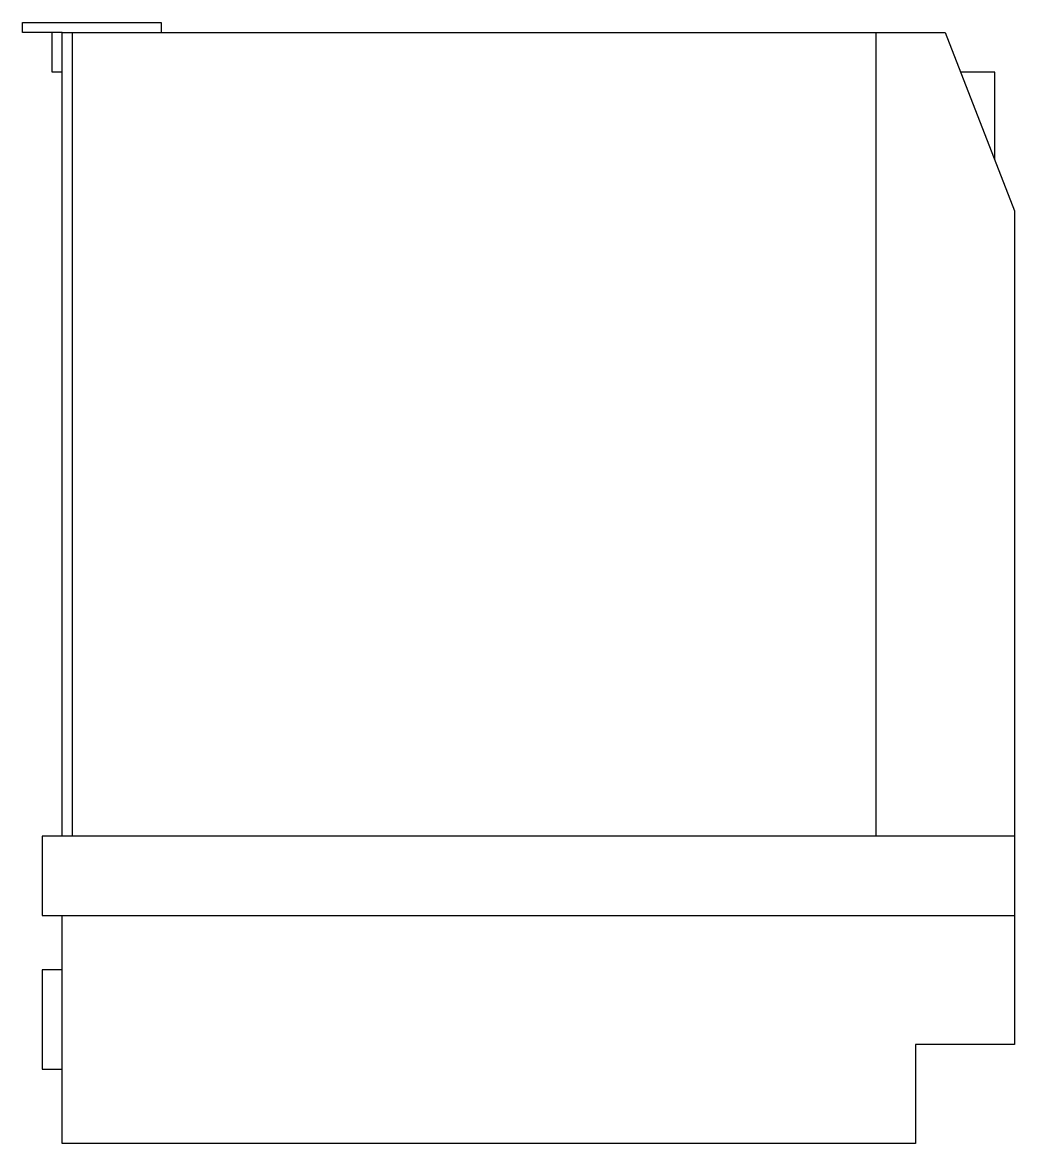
# Model space of a CAD drawing. Header units: millimetres. Extents: x -3018.666 to -3018.166, y 2862.284 to 2862.849.
import ezdxf

# ---------------------------------------------------------------- set-up
doc = ezdxf.new("R2010")
doc.units = ezdxf.units.MM
doc.header["$LTSCALE"] = 10
doc.layers.add('cozinha_eletros', color=2, linetype='Continuous')

msp = doc.modelspace()

# ---------------------------------------------------------------- linework, layer by layer
at = {"layer": 'cozinha_eletros', "color": 1}
msp.add_line((-3018.64146, 2862.84377), (-3018.64146, 2862.43877), dxfattribs=at)
at = {"layer": 'cozinha_eletros'}
msp.add_line((-3018.23646, 2862.84377), (-3018.23646, 2862.43877), dxfattribs=at)
at = {"layer": 'cozinha_eletros', "color": 1}
for points in [[(-3018.64646, 2862.84377), (-3018.66646, 2862.84377), (-3018.66646, 2862.84877), (-3018.59646, 2862.84877), (-3018.59646, 2862.84377)], [(-3018.64646, 2862.82377), (-3018.65146, 2862.82377), (-3018.65146, 2862.84377)], [(-3018.17646, 2862.77949), (-3018.17646, 2862.82377), (-3018.19368, 2862.82377)], [(-3018.64646, 2862.37127), (-3018.65646, 2862.37127), (-3018.65646, 2862.32127), (-3018.64646, 2862.32127)]]:
    msp.add_lwpolyline(points, dxfattribs=at)
at = {"layer": 'cozinha_eletros'}
for points in [[(-3018.64646, 2862.43877), (-3018.64646, 2862.84377), (-3018.20146, 2862.84377), (-3018.16646, 2862.75377), (-3018.16646, 2862.33377), (-3018.21646, 2862.33377), (-3018.21646, 2862.28377), (-3018.64646, 2862.28377), (-3018.64646, 2862.39877)], [(-3018.16646, 2862.43877), (-3018.65646, 2862.43877), (-3018.65646, 2862.39877), (-3018.16646, 2862.39877)]]:
    msp.add_lwpolyline(points, dxfattribs=at)

doc.saveas('drawing.dxf')
